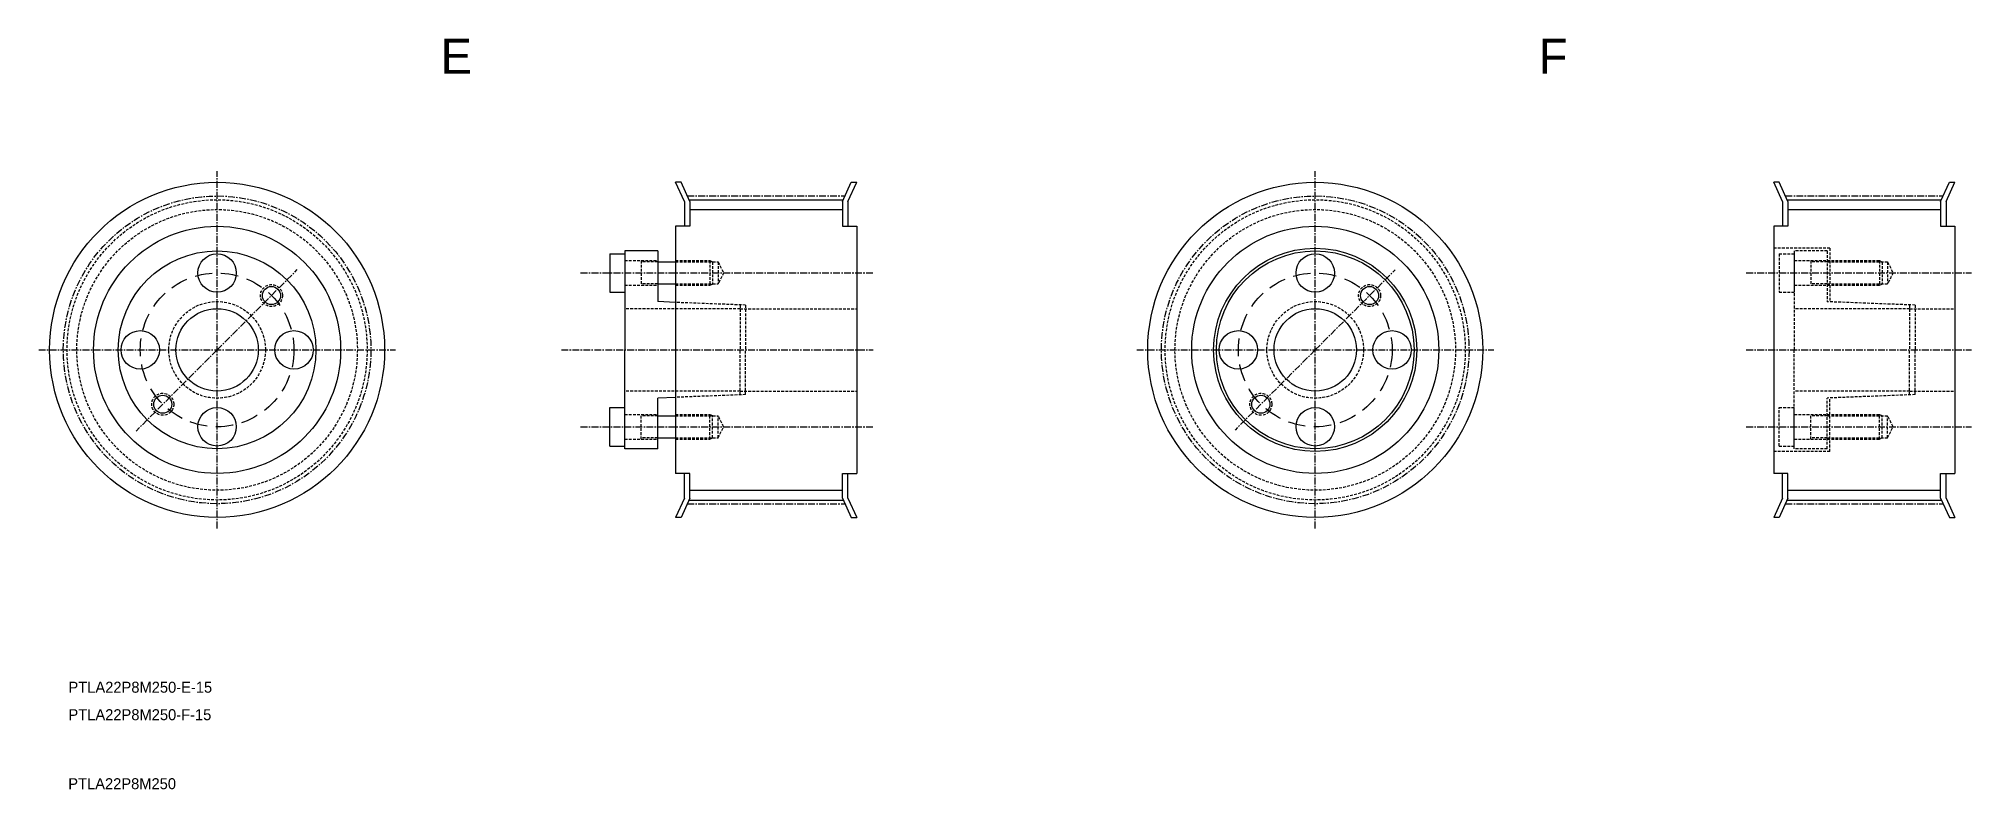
# Model space of a CAD drawing. Extents: x -270 to 82, y 877 to 1013.
import ezdxf

# ---------------------------------------------------------------- set-up
doc = ezdxf.new("R2010")
doc.units = 0
for name, pattern in [('CENTER', [2, 1.25, -0.25, 0.25, -0.25]), ('DASHED', [0.75, 0.5, -0.25]), ('HIDDEN2', [4.7625, 3.175, -1.5875])]:
    doc.linetypes.add(name, pattern=pattern)
doc.layers.get('0').update_dxf_attribs({"linetype": 'CONTINUOUS'})
doc.layers.add('CENTER', color=1, linetype='CENTER')

# ---------------------------------------------------------------- blocks, each defined once
blk = doc.blocks.new('*U12')
at = {"color": 7, "linetype": 'CENTER'}
blk.add_text('E', height=6.4, dxfattribs=at).set_placement((-196.61, 1006.78))
blk = doc.blocks.new('*U13')
at = {"color": 7, "linetype": 'CENTER'}
blk.add_text('PTLA22P8M250', height=2, dxfattribs=at).set_placement((-264.43, 876.56))
blk = doc.blocks.new('*U24')
at = {"color": 7, "linetype": 'CENTER'}
blk.add_text('F', height=6.4, dxfattribs=at).set_placement((3.39, 1006.78))

msp = doc.modelspace()

# ---------------------------------------------------------------- linework, layer by layer
at = {"color": 1, "linetype": 'CENTER'}
for p, q in [((-237.32, 924.03), (-237.32, 989.03)), ((-37.32, 924.03), (-37.32, 989.03)), ((-237.32, 956.53), (-222.72, 971.13)), ((-37.32, 956.53), (-22.77, 971.08)), ((-269.82, 956.53), (-204.82, 956.53)), ((-237.32, 956.53), (-252.09, 941.75)), ((-69.82, 956.53), (-4.82, 956.53)), ((-37.32, 956.53), (-51.93, 941.92))]:
    msp.add_line(p, q, dxfattribs=at)
at = {"color": 7, "linetype": 'CONTINUOUS'}
for p, q in [((-152.22, 983.54), (-153.82, 987.03)), ((-152.82, 987.03), (-153.82, 987.03)), ((-151.22, 983.54), (-152.82, 987.03)), ((-123.42, 983.54), (-121.82, 987.03)), ((-122.42, 983.54), (-120.82, 987.03)), ((-121.82, 987.03), (-120.82, 987.03)), ((47.18, 987.03), (46.18, 987.03)), ((47.78, 983.54), (46.18, 987.03)), ((48.78, 983.54), (47.18, 987.03)), ((76.58, 983.54), (78.18, 987.03)), ((77.58, 983.54), (79.18, 987.03)), ((78.18, 987.03), (79.18, 987.03)), ((-152.22, 983.54), (-152.22, 979.03)), ((-151.37, 983.85), (-123.28, 983.85)), ((-151.22, 983.54), (-151.22, 979.03)), ((-151.22, 982.08), (-123.42, 982.08)), ((-123.42, 983.54), (-123.42, 979.03)), ((-122.42, 983.54), (-122.42, 979.03)), ((47.78, 983.54), (47.78, 979.03)), ((48.63, 983.85), (76.72, 983.85)), ((48.78, 983.54), (48.78, 979.03)), ((48.78, 982.08), (76.58, 982.08)), ((76.58, 983.54), (76.58, 979.03)), ((77.58, 983.54), (77.58, 979.03)), ((-151.22, 979.03), (-153.82, 979.03)), ((-153.82, 979.03), (-153.82, 934.03)), ((-123.42, 979.03), (-120.82, 979.03)), ((-120.82, 979.03), (-120.82, 934.03)), ((46.18, 979.03), (46.18, 934.03)), ((48.78, 979.03), (46.18, 979.03)), ((76.58, 979.03), (79.18, 979.03)), ((79.18, 979.03), (79.18, 934.03)), ((-165.82, 974.03), (-165.82, 967.03)), ((-165.82, 974.03), (-163.07, 974.03)), ((-157.07, 974.53), (-163.07, 974.53)), ((-163.07, 974.53), (-163.07, 968.03)), ((-163.07, 974.53), (-163.07, 974.03)), ((-163.07, 974.03), (-163.07, 967.03)), ((-163.07, 974.03), (-163.07, 969.08)), ((-157.07, 974.53), (-157.07, 969.08)), ((-157.07, 974.53), (-157.07, 968.03)), ((-157.07, 972.53), (-153.82, 972.53)), ((-163.07, 969.08), (-163.07, 956.53)), ((-157.07, 968.83), (-157.07, 965.33)), ((-157.07, 968.53), (-153.82, 968.53)), ((-165.82, 967.03), (-163.07, 967.03)), ((-153.82, 965.16), (-157.07, 965.33)), ((-163.07, 943.98), (-163.07, 956.53)), ((-153.82, 947.89), (-157.07, 947.73)), ((-157.07, 944.23), (-157.07, 947.73)), ((-165.82, 939.03), (-165.82, 946.03)), ((-165.82, 946.03), (-163.07, 946.03)), ((-163.07, 939.03), (-163.07, 946.03)), ((-163.07, 938.53), (-163.07, 945.03)), ((-163.07, 939.03), (-163.07, 943.98)), ((-157.07, 938.53), (-157.07, 945.03)), ((-157.07, 944.53), (-153.82, 944.53)), ((-157.07, 938.53), (-157.07, 943.98)), ((-157.07, 940.53), (-153.82, 940.53)), ((-165.82, 939.03), (-163.07, 939.03)), ((-163.07, 938.53), (-163.07, 939.03)), ((-157.07, 938.53), (-163.07, 938.53)), ((-151.22, 934.03), (-153.82, 934.03)), ((-152.22, 929.52), (-152.22, 934.03)), ((-151.22, 929.52), (-151.22, 934.03)), ((-123.42, 934.03), (-120.82, 934.03)), ((-123.42, 929.52), (-123.42, 934.03)), ((-122.42, 929.52), (-122.42, 934.03)), ((48.78, 934.03), (46.18, 934.03)), ((47.78, 929.52), (47.78, 934.03)), ((48.78, 929.52), (48.78, 934.03)), ((76.58, 934.03), (79.18, 934.03)), ((76.58, 929.52), (76.58, 934.03)), ((77.58, 929.52), (77.58, 934.03)), ((-152.22, 929.52), (-153.82, 926.03)), ((-151.22, 929.52), (-152.82, 926.03)), ((-151.22, 930.97), (-123.42, 930.97)), ((-123.42, 929.52), (-121.82, 926.03)), ((-122.42, 929.52), (-120.82, 926.03)), ((47.78, 929.52), (46.18, 926.03)), ((48.78, 929.52), (47.18, 926.03)), ((48.78, 930.97), (76.58, 930.97)), ((76.58, 929.52), (78.18, 926.03)), ((77.58, 929.52), (79.18, 926.03)), ((-152.82, 926.03), (-153.82, 926.03)), ((-151.37, 929.2), (-123.28, 929.2)), ((-121.82, 926.03), (-120.82, 926.03)), ((47.18, 926.03), (46.18, 926.03)), ((48.63, 929.2), (76.72, 929.2)), ((78.18, 926.03), (79.18, 926.03))]:
    msp.add_line(p, q, dxfattribs=at)
at = {"color": 3, "linetype": 'DASHED'}
for p, q in [((-163.07, 972.78), (-157.07, 972.78)), ((-160.07, 972.78), (-160.07, 968.28)), ((-157.07, 972.53), (-160.07, 972.53)), ((-153.82, 972.78), (-147.57, 972.78)), ((-153.82, 972.53), (-146.07, 972.53)), ((-147.57, 972.78), (-147.57, 968.28)), ((-147.57, 972.78), (-147.07, 972.53)), ((-147.07, 972.53), (-147.07, 968.53)), ((-146.07, 972.53), (-146.07, 968.53)), ((-146.07, 972.53), (-145.07, 970.53)), ((56.43, 975.03), (46.18, 975.03)), ((47.18, 974.03), (49.93, 974.03)), ((47.18, 974.03), (47.18, 967.03)), ((55.93, 974.53), (49.93, 974.53)), ((49.93, 974.53), (49.93, 974.03)), ((49.93, 974.53), (49.93, 968.03)), ((49.93, 974.03), (49.93, 969.08)), ((49.93, 974.03), (49.93, 967.03)), ((49.93, 972.78), (55.93, 972.78)), ((52.93, 972.78), (52.93, 968.28)), ((55.93, 972.53), (52.93, 972.53)), ((55.93, 974.53), (55.93, 965.29)), ((55.93, 972.78), (65.43, 972.78)), ((55.93, 972.53), (66.93, 972.53)), ((56.43, 975.03), (56.43, 965.27)), ((65.43, 972.78), (65.93, 972.53)), ((65.43, 972.78), (65.43, 968.28)), ((65.93, 972.53), (65.93, 968.53)), ((66.93, 972.53), (67.93, 970.53)), ((66.93, 972.53), (66.93, 968.53)), ((-163.07, 968.28), (-157.07, 968.28)), ((-157.07, 968.53), (-160.07, 968.53)), ((-153.82, 968.53), (-146.07, 968.53)), ((-153.82, 968.28), (-147.57, 968.28)), ((-147.57, 968.28), (-147.07, 968.53)), ((-145.07, 970.53), (-146.07, 968.53)), ((49.93, 969.08), (49.93, 956.53)), ((49.93, 968.28), (55.93, 968.28)), ((55.93, 968.53), (52.93, 968.53)), ((55.93, 968.53), (66.93, 968.53)), ((55.93, 968.28), (65.43, 968.28)), ((65.43, 968.28), (65.93, 968.53)), ((67.93, 970.53), (66.93, 968.53)), ((-141.07, 964.68), (-153.82, 965.16)), ((-142.07, 964.71), (-142.07, 956.53)), ((-141.07, 964.68), (-141.07, 956.53)), ((47.18, 967.03), (49.93, 967.03)), ((71.93, 964.68), (55.93, 965.29)), ((70.93, 964.71), (70.93, 956.53)), ((71.93, 964.68), (71.93, 956.53)), ((-142.07, 964.03), (-163.07, 964.03)), ((-142.07, 964.03), (-120.82, 964.03)), ((70.93, 964.03), (49.93, 964.03)), ((70.93, 964.03), (79.18, 964.03)), ((-142.07, 948.34), (-142.07, 956.53)), ((-141.07, 948.38), (-141.07, 956.53)), ((49.93, 943.98), (49.93, 956.53)), ((70.93, 948.34), (70.93, 956.53)), ((71.93, 948.38), (71.93, 956.53)), ((-142.07, 949.03), (-163.07, 949.03)), ((-141.07, 948.38), (-153.82, 947.89)), ((-142.07, 949.03), (-120.82, 949.03)), ((70.93, 949.03), (49.93, 949.03)), ((71.93, 948.38), (55.93, 947.76)), ((55.93, 938.53), (55.93, 947.76)), ((56.43, 938.03), (56.43, 947.78)), ((70.93, 949.03), (79.18, 949.03)), ((-163.07, 944.78), (-157.07, 944.78)), ((-160.07, 940.28), (-160.07, 944.78)), ((-157.07, 944.53), (-160.07, 944.53)), ((-153.82, 944.78), (-147.57, 944.78)), ((-153.82, 944.53), (-146.07, 944.53)), ((-147.57, 940.28), (-147.57, 944.78)), ((-147.57, 944.78), (-147.07, 944.53)), ((-147.07, 940.53), (-147.07, 944.53)), ((-146.07, 940.53), (-146.07, 944.53)), ((-145.07, 942.53), (-146.07, 944.53)), ((47.18, 946.03), (49.93, 946.03)), ((47.18, 939.03), (47.18, 946.03)), ((49.93, 939.03), (49.93, 946.03)), ((49.93, 938.53), (49.93, 945.03)), ((49.93, 944.78), (55.93, 944.78)), ((49.93, 939.03), (49.93, 943.98)), ((52.93, 940.28), (52.93, 944.78)), ((55.93, 944.53), (52.93, 944.53)), ((55.93, 944.78), (65.43, 944.78)), ((55.93, 944.53), (66.93, 944.53)), ((65.43, 940.28), (65.43, 944.78)), ((65.43, 944.78), (65.93, 944.53)), ((65.93, 940.53), (65.93, 944.53)), ((66.93, 940.53), (66.93, 944.53)), ((67.93, 942.53), (66.93, 944.53)), ((-163.07, 940.28), (-157.07, 940.28)), ((-157.07, 940.53), (-160.07, 940.53)), ((-153.82, 940.53), (-146.07, 940.53)), ((-153.82, 940.28), (-147.57, 940.28)), ((-147.57, 940.28), (-147.07, 940.53)), ((-146.07, 940.53), (-145.07, 942.53)), ((49.93, 940.28), (55.93, 940.28)), ((55.93, 940.53), (52.93, 940.53)), ((55.93, 940.53), (66.93, 940.53)), ((55.93, 940.28), (65.43, 940.28)), ((65.43, 940.28), (65.93, 940.53)), ((66.93, 940.53), (67.93, 942.53)), ((56.43, 938.03), (46.18, 938.03)), ((47.18, 939.03), (49.93, 939.03)), ((49.93, 938.53), (49.93, 939.03)), ((55.93, 938.53), (49.93, 938.53))]:
    msp.add_line(p, q, dxfattribs=at)
at = {"color": 7, "linetype": 'CONTINUOUS'}
for centre, radius in [((-237.32, 956.53), 30.5), ((-37.32, 956.53), 30.5), ((-237.32, 956.53), 22.5), ((-37.32, 956.53), 22.5), ((-237.32, 956.53), 18), ((-237.32, 970.53), 3.5), ((-37.32, 956.53), 18.5), ((-37.32, 956.53), 18), ((-37.32, 970.53), 3.5), ((-237.32, 956.53), 7.5), ((-37.32, 956.53), 7.5), ((-251.32, 956.53), 3.5), ((-223.32, 956.53), 3.5), ((-51.32, 956.53), 3.5), ((-23.32, 956.53), 3.5), ((-237.32, 942.53), 3.5), ((-37.32, 942.53), 3.5)]:
    msp.add_circle(centre, radius, dxfattribs=at)
at = {"color": 1, "linetype": 'CENTER'}
for centre in [(-237.32, 956.53), (-37.32, 956.53)]:
    msp.add_circle(centre, 28.01, dxfattribs=at)
at = {"color": 3, "linetype": 'DASHED'}
for centre, radius in [((-237.32, 956.53), 27.33), ((-237.32, 956.53), 25.55), ((-37.32, 956.53), 27.33), ((-37.32, 956.53), 25.55), ((-227.42, 966.42), 2), ((-27.42, 966.42), 2), ((-237.32, 956.53), 8.8), ((-37.32, 956.53), 8.8), ((-247.22, 946.63), 2), ((-47.22, 946.63), 2)]:
    msp.add_circle(centre, radius, dxfattribs=at)
at = {"color": 1, "linetype": 'HIDDEN2'}
for centre in [(-237.32, 956.53), (-37.32, 956.53)]:
    msp.add_circle(centre, 14, dxfattribs=at)
for centre in [(-227.42, 966.42), (-27.42, 966.42), (-247.22, 946.63), (-47.22, 946.63)]:
    msp.add_circle(centre, 1.65)
at = {"layer": 'CENTER', "color": 1, "linetype": 'CENTER'}
for p, q in [((-151.68, 984.54), (-122.96, 984.54)), ((48.32, 984.54), (77.04, 984.54)), ((-171.13, 970.53), (-117.82, 970.53)), ((41.18, 970.53), (82.18, 970.53)), ((-174.61, 956.53), (-117.82, 956.53)), ((41.18, 956.53), (82.18, 956.53)), ((-171.13, 942.53), (-117.82, 942.53)), ((41.18, 942.53), (82.18, 942.53)), ((-151.68, 928.52), (-122.96, 928.52)), ((48.32, 928.52), (77.04, 928.52))]:
    msp.add_line(p, q, dxfattribs=at)

# ---------------------------------------------------------------- block references
at = {"color": 1, "linetype": 'CENTER'}
for name in ['*U12', '*U24', '*U13']:
    msp.add_blockref(name, (0, 0), dxfattribs=at)

# ---------------------------------------------------------------- texts
at = {"color": 7, "linetype": 'CONTINUOUS'}
for s, p in [('PTLA22P8M250-E-15', (-264.39, 894.12)), ('PTLA22P8M250-F-15', (-264.39, 889.12))]:
    msp.add_text(s, height=2, dxfattribs=at).set_placement(p)

doc.saveas('drawing.dxf')
